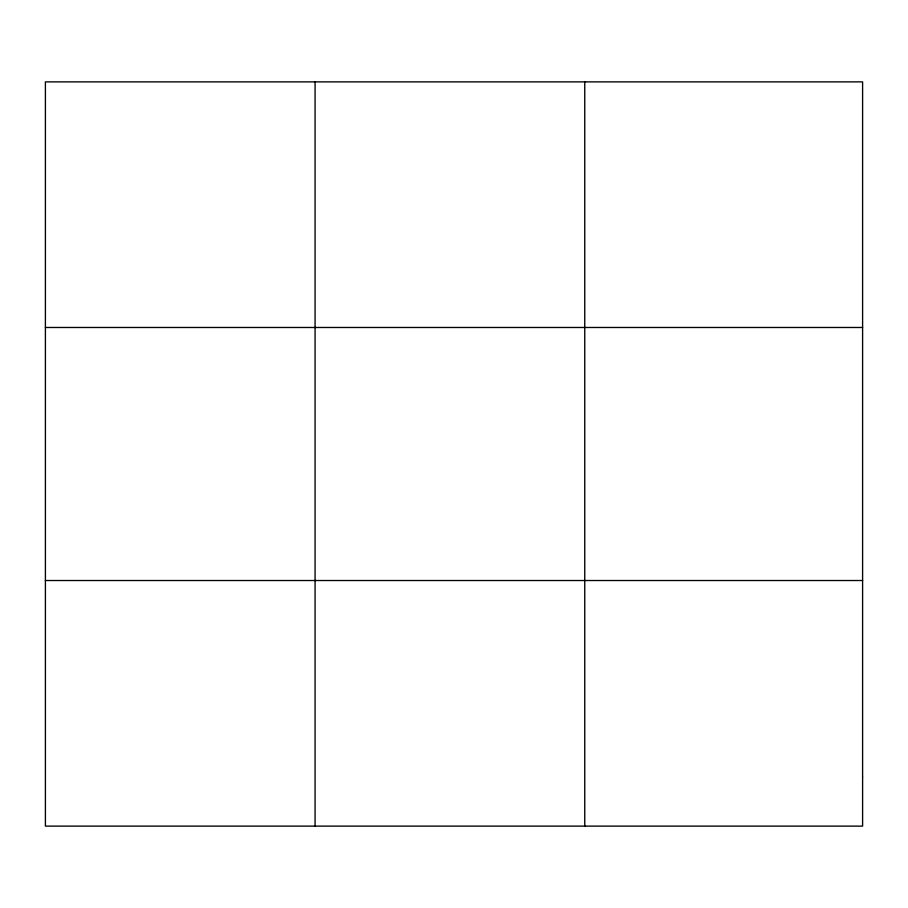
<?xml version="1.0" encoding="UTF-8"?>
<svg xmlns="http://www.w3.org/2000/svg" width="908" height="908" viewBox="0 0 908 908"><rect width="100%" height="100%" fill="white"/><g stroke="black" fill="none" stroke-linecap="round" stroke-linejoin="round"><path stroke-width="1.36" d="M315.076 81.879L315.076 826.121M584.752 81.879L584.752 826.121M45.4 327.482L862.6 327.482M45.4 580.518L862.6 580.518M862.6 776.998L862.6 826.121L45.4 826.121L45.4 81.879L862.6 81.879L862.6 776.998"/></g></svg>
